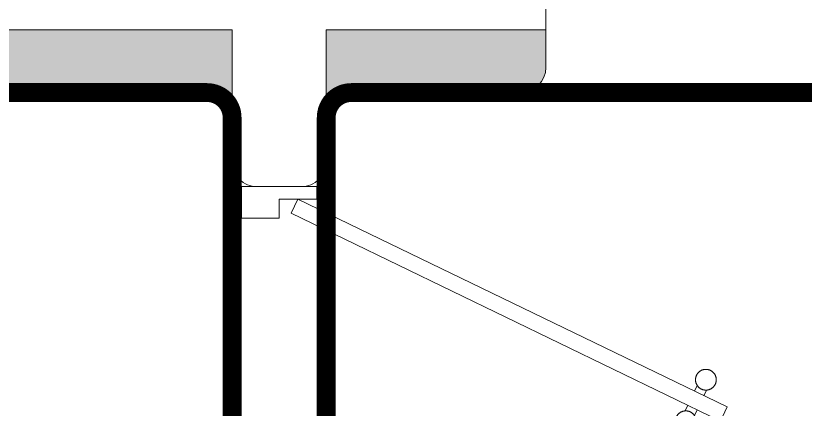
# Model space of a CAD drawing. Header units: metres. Extents: x 14 to 11050, y -346 to 476.
# Drawn here: x 212.367 to 213.625, y -198.856 to -198.23 of the extents above; entities that cross this region are included whole.
import ezdxf

# ---------------------------------------------------------------- set-up
doc = ezdxf.new("R2010")
doc.units = ezdxf.units.M
doc.linetypes.add('0', pattern=[0])
doc.layers.get('0').update_dxf_attribs({"color": 250, "linetype": '0', "lineweight": 20})
for name, color, linetype, lineweight in [('A-DOOR', 35, 'Continuous', 5), ('A-WALL', 250, 'Continuous', 20), ('baños', 140, 'Continuous', 0), ('SE-3', 253, 'Continuous', 5)]:
    doc.layers.add(name, color=color, linetype=linetype, lineweight=lineweight)
doc.layers.add('RELLENO SECCION', color=8, linetype='Continuous', lineweight=0, transparency=0.4)
doc.layers.add('REVESTIMIENTO EXTERIOR', color=7, linetype='Continuous', lineweight=5, true_color=0xffdebd)
doc.styles.get("Standard").update_dxf_attribs({"font": 'arial.ttf', "height": 0.1875})

# ---------------------------------------------------------------- blocks, each defined once
blk = doc.blocks.new('P90')
at = {"layer": 'A-DOOR'}
for p, q in [((-0.0476, -0.8576), (0.6364, -0.5264)), ((0.6473, -0.5489), (0.6364, -0.5264)), ((0.5992, -0.5445), (0.5949, -0.5355)), ((-0.0368, -0.88), (0.6473, -0.5489)), ((0.5843, -0.5517), (0.58, -0.5427)), ((0.5952, -0.5741), (0.5995, -0.5831)), ((0.6101, -0.5669), (0.6144, -0.5759)), ((-0.0368, -0.88), (-0.0476, -0.8576))]:
    blk.add_line(p, q, dxfattribs=at)
for points in [[(-0.06, -0.02), (-0.06, -0.05), (-0.12, -0.05), (-0.12, 0), (0, 0), (0, -0.02)], [(-0.0668, -0.88), (-0.0668, -0.85), (-0.1268, -0.85), (-0.1268, -0.9), (-0.0068, -0.9), (-0.0068, -0.88)]]:
    blk.add_lwpolyline(points, close=True, dxfattribs=at)
blk.add_arc((-0.3259, -1.105), 1.1228, 31.0139, 75.0797, dxfattribs=at)
for points in [[(0.5812, -0.5096), (0.5857, -0.5096), (0.5933, -0.5141), (0.5977, -0.5218), (0.5977, -0.5306), (0.5933, -0.5383), (0.5856, -0.5427), (0.5767, -0.5427), (0.5691, -0.5383), (0.5647, -0.5306), (0.5647, -0.5217), (0.5691, -0.514), (0.5768, -0.5096), (0.5812, -0.5096)], [(0.6133, -0.5758), (0.6177, -0.5758), (0.6254, -0.5803), (0.6298, -0.5879), (0.6298, -0.5968), (0.6253, -0.6045), (0.6176, -0.6089), (0.6088, -0.6089), (0.6011, -0.6044), (0.5967, -0.5967), (0.5967, -0.5879), (0.6011, -0.5802), (0.6088, -0.5758), (0.6133, -0.5758)]]:
    blk.add_open_spline(points, degree=2, dxfattribs=at)
blk = doc.blocks.new('PL BASE 2N NASAS 09')
at = {"layer": 'RELLENO SECCION', "true_color": 0xc7c8ca}
h = blk.add_hatch(color=9, dxfattribs=at)
h.dxf.hatch_style = 1
h.paths.add_polyline_path([(162.7475, -5.4117), (162.2975, -5.4117), (162.2975, -5.4717, 0.414214), (162.3375, -5.5117), (162.7075, -5.5117, -0.414214), (162.7475, -5.5517)])
h = blk.add_hatch(color=9, dxfattribs=at)
h.dxf.hatch_style = 1
h.paths.add_polyline_path([(162.8975, -5.4117), (162.8975, -5.5517, -0.414214), (162.9375, -5.5117), (163.2076, -5.5117, 0.41363), (163.2475, -5.4717), (163.2475, -5.4117)])
at = {"layer": 'A-WALL'}
for p, q in [((163.2475, -5.4717), (163.2475, -5.2517)), ((162.7075, -5.5117), (159.4575, -5.5117)), ((162.9375, -5.5117), (163.2076, -5.5117)), ((163.2076, -5.5117), (164.8098, -5.5117))]:
    blk.add_line(p, q, dxfattribs=at)
blk.add_lwpolyline([(163.2475, -5.4117), (162.8975, -5.4117), (162.8975, -5.6217, -0.414214), (162.8575, -5.6617), (162.7875, -5.6617, -0.414214), (162.7475, -5.6217), (162.7475, -5.4117), (162.2975, -5.4117)], format="xyb", dxfattribs=at)
for centre, start, end in [((163.2075, -5.4717), 270, 0), ((162.7075, -5.5517), 0, 90), ((162.9375, -5.5517), 90, 180)]:
    blk.add_arc(centre, 0.04, start, end, dxfattribs=at)
at = {"layer": 'A-DOOR', "xscale": -1, "rotation": 180}
blk.add_blockref('P90', (162.8893, -6.5617), dxfattribs=at)
at = {"layer": 'baños', "linetype": 'Continuous', "flags": 8}
for tag, p in [('MODELNUMBER', (167.1329, -5.6306, 0)), ('TRADENAME', (167.1329, -5.6307, 0)), ('PRODUCT', (167.1329, -5.6307, 0)), ('MATERIAL', (167.1329, -5.6307, 0)), ('MODELNUMBER', (168.3076, -5.6306, 0)), ('TRADENAME', (168.3076, -5.6307, 0)), ('PRODUCT', (168.3076, -5.6307, 0)), ('MATERIAL', (168.3076, -5.6307, 0))]:
    blk.add_attdef(tag, p, '', height=0.0000254, rotation=180.0001, dxfattribs=at)
at = {"layer": 'baños', "linetype": 'Continuous'}
for tag, p, rotation in [('MODELNUMBER', (169.2428, -19.7065), 180.0001), ('TRADENAME', (169.2428, -19.7064), 180.0001), ('MATERIAL', (169.243, -19.7063), 180.0001), ('PRODUCT', (169.243, -19.7064), 180.0001), ('MODELNUMBER', (169.9524, -19.7065), 179.9999), ('MATERIAL', (169.9524, -19.7063), 179.9999), ('TRADENAME', (169.9524, -19.7064), 179.9999), ('PRODUCT', (169.9524, -19.7064), 179.9999)]:
    blk.add_attdef(tag, p, '', height=0.0000254, rotation=rotation, dxfattribs=at)
blk = doc.blocks.new('PL MUEBLES 2N NASAS 09')
blk.add_blockref('PL BASE 2N NASAS 09', (49.9143, 62.717))

msp = doc.modelspace()

# ---------------------------------------------------------------- linework, layer by layer
at = {"layer": 'REVESTIMIENTO EXTERIOR', "const_width": 0.03}
msp.add_lwpolyline([(208.5118, -198.3919, -0.407125), (208.5509, -198.3519), (209.4218, -198.3519), (212.3018, -198.3519), (212.6718, -198.3519, -0.414213), (212.7118, -198.3919), (212.7118, -203.7119, -0.414551), (212.6718, -203.7519), (212.3018, -203.7519), (210.6218, -203.7519), (208.5518, -203.7519, -0.414216), (208.5118, -203.7119)], format="xyb", close=True, dxfattribs=at)
at = {"layer": 'SE-3', "color": 254, "true_color": 0xd7ebd2, "transparency": 33554687, "const_width": 0.03}
msp.add_lwpolyline([(212.8618, -198.3919, -0.414214), (212.9018, -198.3519), (215.0218, -198.3519)], format="xyb", dxfattribs=at)
msp.add_lwpolyline([(212.8618, -200.4619), (212.8618, -198.3919)], dxfattribs=at)

# ---------------------------------------------------------------- block references
at = {"layer": 'REVESTIMIENTO EXTERIOR', "color": 30, "true_color": 0xf8991e}
msp.add_blockref('PL MUEBLES 2N NASAS 09', (0.05, -255.5571), dxfattribs=at)

doc.saveas('drawing.dxf')
